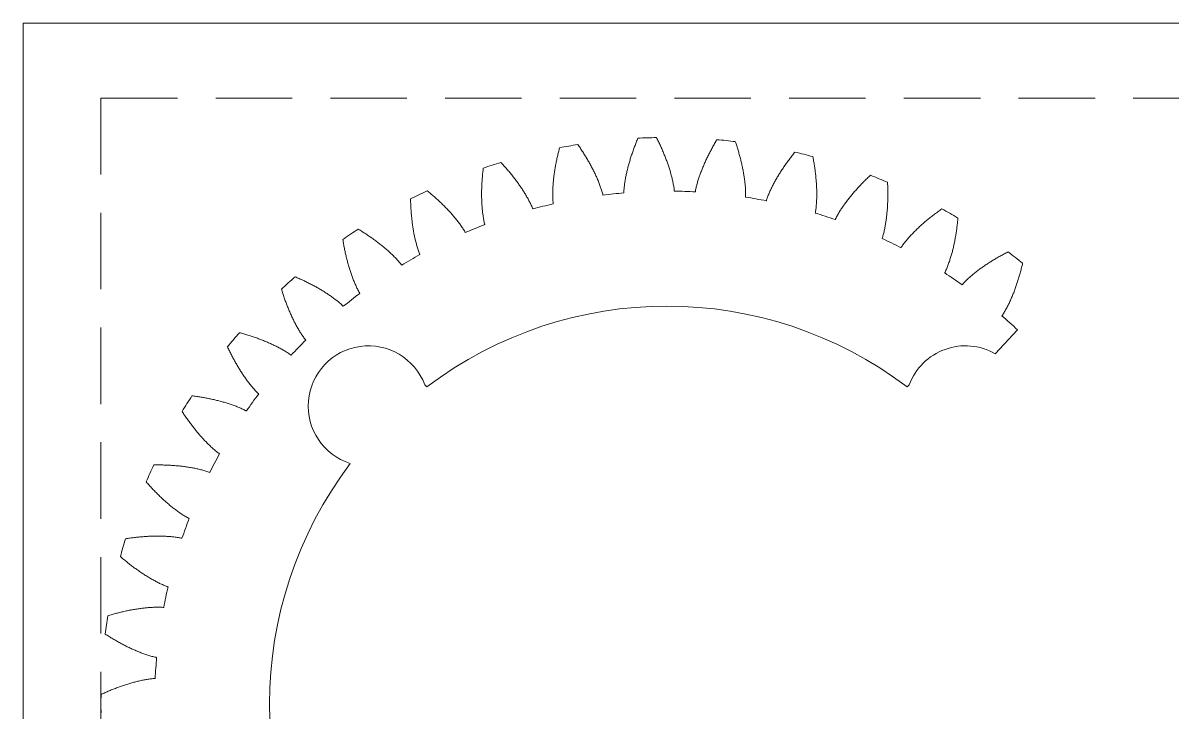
# Model space of a CAD drawing. Header units: millimetres. Extents: x 25 to 635, y 25 to 330.
# Drawn here: x 25.4 to 120.9, y 272.9 to 330.2 of the extents above; entities that cross this region are included whole.
import ezdxf

# ---------------------------------------------------------------- set-up
doc = ezdxf.new("R2010")
doc.units = ezdxf.units.MM
doc.header["$MEASUREMENT"] = 0
doc.linetypes.add('HIDDEN', pattern=[0.375, 0.25, -0.125])
for name, color, linetype, lineweight in [('Bounding Box', 7, 'Continuous', 0), ('Safe Area', 7, 'HIDDEN', 0), ('Single Set', 7, 'Continuous', 0)]:
    doc.layers.add(name, color=color, linetype=linetype, lineweight=lineweight)

msp = doc.modelspace()

# ---------------------------------------------------------------- linework, layer by layer
at = {"layer": 'Bounding Box'}
msp.add_lwpolyline([(25.4, 25.4), (635, 25.4), (635, 330.2), (25.4, 330.2)], close=True, dxfattribs=at)
at = {"layer": 'Safe Area', "ltscale": 25.4}
msp.add_lwpolyline([(628.775, 31.875), (628.775, 323.975), (31.875, 323.975), (31.875, 31.875)], close=True, dxfattribs=at)
at = {"layer": 'Single Set', "color": 1}
for p, q in [((106.134, 302.755), (107.988, 304.73)), ((58.76, 300.178), (58.94, 299.998)), ((98.81, 299.998), (98.99, 300.178)), ((52.576, 293.634), (52.568, 293.643))]:
    msp.add_line(p, q, dxfattribs=at)
for centre, radius, start, end in [((78.875, 273.7), 47, 99.0628, 100.9372), ((78.875, 273.7), 47, 91.0628, 92.9372), ((78.875, 273.7), 47, 83.0628, 84.9372), ((78.875, 273.7), 47, 75.0628, 76.9372), ((78.875, 273.7), 47, 107.0628, 108.9372), ((78.875, 273.7), 47, 67.0628, 68.9372), ((78.875, 273.7), 47, 115.0628, 116.9372), ((78.875, 273.7), 42.549, 94.82626, 97.17374), ((78.875, 273.7), 42.549, 86.82626, 89.17374), ((78.875, 273.7), 42.549, 102.82626, 105.17374), ((78.875, 273.7), 42.549, 78.82626, 81.17374), ((78.875, 273.7), 42.549, 70.82626, 73.17374), ((78.875, 273.7), 47, 59.0628, 60.9372), ((78.875, 273.7), 42.549, 110.82626, 113.17374), ((78.875, 273.7), 47, 123.0628, 124.9372), ((78.875, 273.7), 42.549, 62.82626, 65.17374), ((78.875, 273.7), 42.549, 118.82626, 121.17374), ((78.875, 273.7), 47, 51.0628, 52.9372), ((78.875, 273.7), 42.549, 54.82626, 57.17374), ((78.875, 273.7), 47, 131.0628, 132.9372), ((78.875, 273.7), 42.549, 126.82626, 129.17374), ((78.875, 273.7), 33, 52.83748, 127.16252), ((78.875, 273.7), 42.549, 46.82626, 49.17374), ((78.875, 273.7), 47, 139.0628, 140.9372), ((78.875, 273.7), 42.549, 134.82626, 137.17374), ((54.085, 298.407), 5, 20.74948, 252.34688), ((103.665, 298.407), 5, 60.40808, 159.25052), ((78.875, 273.7), 47, 147.0628, 148.9372), ((78.875, 273.7), 42.549, 142.82626, 145.17374), ((78.875, 273.7), 42.549, 150.82626, 153.17374), ((78.875, 273.7), 47, 155.0628, 156.9372), ((78.875, 273.7), 33, 142.83748, 217.16252), ((78.875, 273.7), 42.549, 158.82626, 161.17374), ((78.875, 273.7), 47, 163.0628, 164.9372), ((78.875, 273.7), 42.549, 166.82626, 169.17374), ((78.875, 273.7), 47, 171.0628, 172.9372), ((78.875, 273.7), 42.549, 174.82626, 177.17374), ((78.875, 273.7), 47, 179.0628, 180.9372)]:
    msp.add_arc(centre, radius, start, end, dxfattribs=at)
for points, knots in [([(73.562, 315.916), (73.556, 315.94), (73.525, 316.075), (73.452, 316.317), (73.343, 316.643), (73.22, 316.966), (73.086, 317.288), (72.941, 317.608), (72.787, 317.927), (72.623, 318.244), (72.451, 318.56), (72.271, 318.874), (72.082, 319.187), (71.886, 319.498), (71.683, 319.807), (71.542, 320.011), (71.472, 320.113)], [0, 0, 0, 0, 0.0074086, 0.041477, 0.0758152, 0.110422, 0.1452973, 0.180441, 0.2158529, 0.251533, 0.2874812, 0.3236977, 0.3601823, 0.3969351, 0.433956, 0.471245, 0.471245, 0.471245, 0.471245]), ([(76.467, 320.638), (76.419, 320.523), (76.323, 320.295), (76.189, 319.95), (76.062, 319.605), (75.943, 319.26), (75.832, 318.915), (75.729, 318.571), (75.635, 318.227), (75.55, 317.883), (75.475, 317.539), (75.411, 317.196), (75.358, 316.854), (75.319, 316.513), (75.298, 316.261), (75.296, 316.123), (75.295, 316.098)], [0, 0, 0, 0, 0.037289, 0.0743099, 0.1110627, 0.1475473, 0.1837637, 0.219712, 0.2553921, 0.290804, 0.3259477, 0.360823, 0.3954298, 0.4297679, 0.4638364, 0.471245, 0.471245, 0.471245, 0.471245]), ([(79.489, 316.245), (79.486, 316.269), (79.474, 316.407), (79.436, 316.657), (79.373, 316.995), (79.296, 317.332), (79.208, 317.67), (79.109, 318.007), (79.001, 318.344), (78.883, 318.681), (78.757, 319.018), (78.622, 319.354), (78.479, 319.689), (78.328, 320.025), (78.17, 320.359), (78.059, 320.581), (78.003, 320.692)], [0, 0, 0, 0, 0.0074086, 0.041477, 0.0758152, 0.110422, 0.1452973, 0.180441, 0.2158529, 0.251533, 0.2874812, 0.3236977, 0.3601823, 0.3969351, 0.433956, 0.471245, 0.471245, 0.471245, 0.471245]), ([(83.023, 320.517), (82.959, 320.41), (82.833, 320.196), (82.652, 319.874), (82.478, 319.55), (82.312, 319.225), (82.154, 318.899), (82.004, 318.572), (81.864, 318.244), (81.732, 317.915), (81.61, 317.586), (81.498, 317.255), (81.398, 316.924), (81.312, 316.592), (81.256, 316.345), (81.235, 316.208), (81.231, 316.184)], [0, 0, 0, 0, 0.037289, 0.0743099, 0.1110627, 0.1475473, 0.1837637, 0.219712, 0.2553921, 0.290804, 0.3259477, 0.360823, 0.3954298, 0.4297679, 0.4638364, 0.471245, 0.471245, 0.471245, 0.471245]), ([(85.404, 315.745), (85.405, 315.77), (85.412, 315.908), (85.409, 316.161), (85.394, 316.504), (85.365, 316.849), (85.324, 317.195), (85.274, 317.543), (85.213, 317.892), (85.143, 318.242), (85.065, 318.593), (84.978, 318.945), (84.883, 319.297), (84.781, 319.65), (84.671, 320.003), (84.591, 320.238), (84.552, 320.356)], [0, 0, 0, 0, 0.0074086, 0.041477, 0.0758152, 0.110422, 0.1452973, 0.180441, 0.2158529, 0.251533, 0.2874812, 0.3236977, 0.3601823, 0.3969351, 0.433956, 0.471245, 0.471245, 0.471245, 0.471245]), ([(69.958, 319.846), (69.926, 319.726), (69.864, 319.486), (69.778, 319.126), (69.7, 318.767), (69.63, 318.409), (69.568, 318.052), (69.515, 317.696), (69.47, 317.342), (69.434, 316.99), (69.407, 316.64), (69.391, 316.291), (69.386, 315.945), (69.395, 315.602), (69.41, 315.349), (69.426, 315.212), (69.429, 315.187)], [0, 0, 0, 0, 0.037289, 0.0743099, 0.1110627, 0.1475473, 0.1837637, 0.219712, 0.2553921, 0.290804, 0.3259477, 0.360823, 0.3954298, 0.4297679, 0.4638364, 0.471245, 0.471245, 0.471245, 0.471245]), ([(89.498, 319.484), (89.42, 319.387), (89.266, 319.193), (89.041, 318.899), (88.824, 318.602), (88.614, 318.303), (88.413, 318.003), (88.219, 317.7), (88.034, 317.395), (87.858, 317.088), (87.691, 316.778), (87.535, 316.466), (87.389, 316.152), (87.257, 315.835), (87.168, 315.598), (87.128, 315.466), (87.12, 315.443)], [0, 0, 0, 0, 0.037289, 0.0743099, 0.1110627, 0.1475473, 0.1837637, 0.219712, 0.2553921, 0.290804, 0.3259477, 0.360823, 0.3954298, 0.4297679, 0.4638364, 0.471245, 0.471245, 0.471245, 0.471245]), ([(91.192, 314.427), (91.196, 314.452), (91.223, 314.587), (91.255, 314.838), (91.288, 315.18), (91.307, 315.526), (91.315, 315.874), (91.313, 316.226), (91.302, 316.58), (91.281, 316.936), (91.253, 317.295), (91.216, 317.655), (91.171, 318.017), (91.118, 318.381), (91.058, 318.746), (91.013, 318.99), (90.99, 319.112)], [0, 0, 0, 0, 0.0074086, 0.041477, 0.0758152, 0.110422, 0.1452973, 0.180441, 0.2158529, 0.251533, 0.2874812, 0.3236977, 0.3601823, 0.3969351, 0.433956, 0.471245, 0.471245, 0.471245, 0.471245]), ([(63.622, 318.156), (63.608, 318.033), (63.579, 317.787), (63.545, 317.418), (63.518, 317.051), (63.498, 316.687), (63.486, 316.325), (63.483, 315.965), (63.487, 315.609), (63.501, 315.255), (63.523, 314.904), (63.556, 314.557), (63.599, 314.213), (63.655, 313.875), (63.705, 313.626), (63.741, 313.493), (63.747, 313.469)], [0, 0, 0, 0, 0.037289, 0.0743099, 0.1110627, 0.1475473, 0.1837637, 0.219712, 0.2553921, 0.290804, 0.3259477, 0.360823, 0.3954298, 0.4297679, 0.4638364, 0.471245, 0.471245, 0.471245, 0.471245]), ([(67.738, 314.766), (67.729, 314.789), (67.679, 314.918), (67.574, 315.148), (67.42, 315.455), (67.253, 315.758), (67.076, 316.058), (66.888, 316.355), (66.691, 316.649), (66.485, 316.941), (66.27, 317.229), (66.048, 317.515), (65.818, 317.799), (65.581, 318.079), (65.336, 318.357), (65.168, 318.54), (65.084, 318.631)], [0, 0, 0, 0, 0.0074086, 0.041477, 0.0758152, 0.110422, 0.1452973, 0.180441, 0.2158529, 0.251533, 0.2874812, 0.3236977, 0.3601823, 0.3969351, 0.433956, 0.471245, 0.471245, 0.471245, 0.471245]), ([(95.766, 317.56), (95.676, 317.474), (95.496, 317.304), (95.233, 317.044), (94.976, 316.78), (94.727, 316.514), (94.486, 316.244), (94.252, 315.971), (94.026, 315.695), (93.809, 315.415), (93.6, 315.132), (93.402, 314.845), (93.214, 314.554), (93.04, 314.258), (92.919, 314.036), (92.86, 313.911), (92.85, 313.889)], [0, 0, 0, 0, 0.037289, 0.0743099, 0.1110627, 0.1475473, 0.1837637, 0.219712, 0.2553921, 0.290804, 0.3259477, 0.360823, 0.3954298, 0.4297679, 0.4638364, 0.471245, 0.471245, 0.471245, 0.471245]), ([(62.131, 312.816), (62.119, 312.838), (62.052, 312.959), (61.915, 313.171), (61.721, 313.454), (61.513, 313.731), (61.295, 314.004), (61.068, 314.272), (60.832, 314.536), (60.587, 314.796), (60.335, 315.052), (60.075, 315.304), (59.808, 315.552), (59.534, 315.797), (59.253, 316.039), (59.061, 316.196), (58.965, 316.275)], [0, 0, 0, 0, 0.0074086, 0.041477, 0.0758152, 0.110422, 0.1452973, 0.180441, 0.2158529, 0.251533, 0.2874812, 0.3236977, 0.3601823, 0.3969351, 0.433956, 0.471245, 0.471245, 0.471245, 0.471245]), ([(96.74, 312.317), (96.748, 312.34), (96.793, 312.471), (96.86, 312.715), (96.94, 313.049), (97.007, 313.389), (97.063, 313.733), (97.111, 314.081), (97.149, 314.433), (97.178, 314.789), (97.199, 315.148), (97.213, 315.51), (97.219, 315.874), (97.217, 316.242), (97.209, 316.612), (97.198, 316.86), (97.192, 316.984)], [0, 0, 0, 0, 0.0074086, 0.041477, 0.0758152, 0.110422, 0.1452973, 0.180441, 0.2158529, 0.251533, 0.2874812, 0.3236977, 0.3601823, 0.3969351, 0.433956, 0.471245, 0.471245, 0.471245, 0.471245]), ([(57.583, 315.601), (57.586, 315.476), (57.592, 315.229), (57.61, 314.859), (57.634, 314.492), (57.665, 314.129), (57.704, 313.768), (57.75, 313.412), (57.805, 313.059), (57.867, 312.711), (57.938, 312.366), (58.019, 312.027), (58.109, 311.693), (58.212, 311.365), (58.296, 311.127), (58.35, 310.999), (58.36, 310.977)], [0, 0, 0, 0, 0.037289, 0.0743099, 0.1110627, 0.1475473, 0.1837637, 0.219712, 0.2553921, 0.290804, 0.3259477, 0.360823, 0.3954298, 0.4297679, 0.4638364, 0.471245, 0.471245, 0.471245, 0.471245]), ([(101.706, 314.782), (101.605, 314.71), (101.403, 314.567), (101.106, 314.345), (100.815, 314.12), (100.531, 313.891), (100.255, 313.658), (99.985, 313.42), (99.723, 313.178), (99.469, 312.931), (99.223, 312.679), (98.987, 312.423), (98.761, 312.161), (98.547, 311.892), (98.396, 311.689), (98.32, 311.573), (98.307, 311.553)], [0, 0, 0, 0, 0.037289, 0.0743099, 0.1110627, 0.1475473, 0.1837637, 0.219712, 0.2553921, 0.290804, 0.3259477, 0.360823, 0.3954298, 0.4297679, 0.4638364, 0.471245, 0.471245, 0.471245, 0.471245]), ([(101.941, 309.455), (101.952, 309.477), (102.015, 309.6), (102.115, 309.832), (102.24, 310.152), (102.354, 310.479), (102.458, 310.812), (102.553, 311.15), (102.64, 311.494), (102.718, 311.842), (102.79, 312.194), (102.853, 312.551), (102.91, 312.911), (102.96, 313.275), (103.003, 313.643), (103.026, 313.89), (103.038, 314.013)], [0, 0, 0, 0, 0.0074086, 0.041477, 0.0758152, 0.110422, 0.1452973, 0.180441, 0.2158529, 0.251533, 0.2874812, 0.3236977, 0.3601823, 0.3969351, 0.433956, 0.471245, 0.471245, 0.471245, 0.471245]), ([(56.85, 310.105), (56.835, 310.125), (56.752, 310.235), (56.587, 310.427), (56.355, 310.68), (56.111, 310.925), (55.857, 311.165), (55.595, 311.399), (55.324, 311.627), (55.046, 311.85), (54.76, 312.069), (54.468, 312.282), (54.169, 312.491), (53.863, 312.696), (53.551, 312.896), (53.34, 313.025), (53.234, 313.089)], [0, 0, 0, 0, 0.0074086, 0.041477, 0.0758152, 0.110422, 0.1452973, 0.180441, 0.2158529, 0.251533, 0.2874812, 0.3236977, 0.3601823, 0.3969351, 0.433956, 0.471245, 0.471245, 0.471245, 0.471245]), ([(51.959, 312.23), (51.979, 312.107), (52.02, 311.863), (52.088, 311.499), (52.163, 311.139), (52.245, 310.783), (52.333, 310.432), (52.429, 310.085), (52.532, 309.744), (52.642, 309.407), (52.761, 309.076), (52.888, 308.752), (53.024, 308.433), (53.171, 308.123), (53.288, 307.898), (53.359, 307.78), (53.371, 307.759)], [0, 0, 0, 0, 0.037289, 0.0743099, 0.1110627, 0.1475473, 0.1837637, 0.219712, 0.2553921, 0.290804, 0.3259477, 0.360823, 0.3954298, 0.4297679, 0.4638364, 0.471245, 0.471245, 0.471245, 0.471245]), ([(107.201, 311.205), (107.091, 311.148), (106.871, 311.034), (106.546, 310.856), (106.227, 310.673), (105.914, 310.486), (105.608, 310.293), (105.307, 310.095), (105.014, 309.892), (104.728, 309.683), (104.45, 309.468), (104.181, 309.247), (103.92, 309.019), (103.671, 308.783), (103.493, 308.603), (103.402, 308.499), (103.386, 308.48)], [0, 0, 0, 0, 0.037289, 0.0743099, 0.1110627, 0.1475473, 0.1837637, 0.219712, 0.2553921, 0.290804, 0.3259477, 0.360823, 0.3954298, 0.4297679, 0.4638364, 0.471245, 0.471245, 0.471245, 0.471245]), ([(106.692, 305.897), (106.706, 305.917), (106.786, 306.03), (106.917, 306.246), (107.086, 306.545), (107.244, 306.853), (107.393, 307.169), (107.535, 307.49), (107.668, 307.818), (107.795, 308.152), (107.914, 308.491), (108.027, 308.835), (108.133, 309.184), (108.233, 309.538), (108.327, 309.896), (108.384, 310.137), (108.413, 310.258)], [0, 0, 0, 0, 0.0074086, 0.041477, 0.0758152, 0.110422, 0.1452973, 0.180441, 0.2158529, 0.251533, 0.2874812, 0.3236977, 0.3601823, 0.3969351, 0.433956, 0.471245, 0.471245, 0.471245, 0.471245]), ([(51.998, 306.685), (51.98, 306.703), (51.882, 306.801), (51.693, 306.968), (51.427, 307.186), (51.151, 307.395), (50.867, 307.597), (50.575, 307.792), (50.275, 307.98), (49.968, 308.163), (49.655, 308.339), (49.336, 308.51), (49.01, 308.675), (48.679, 308.835), (48.343, 308.99), (48.115, 309.088), (48.001, 309.137)], [0, 0, 0, 0, 0.0074086, 0.041477, 0.0758152, 0.110422, 0.1452973, 0.180441, 0.2158529, 0.251533, 0.2874812, 0.3236977, 0.3601823, 0.3969351, 0.433956, 0.471245, 0.471245, 0.471245, 0.471245]), ([(46.859, 308.109), (46.896, 307.99), (46.97, 307.754), (47.089, 307.403), (47.213, 307.057), (47.343, 306.716), (47.48, 306.381), (47.622, 306.051), (47.772, 305.727), (47.928, 305.409), (48.091, 305.098), (48.262, 304.794), (48.442, 304.497), (48.631, 304.211), (48.777, 304.005), (48.864, 303.897), (48.88, 303.878)], [0, 0, 0, 0, 0.037289, 0.0743099, 0.1110627, 0.1475473, 0.1837637, 0.219712, 0.2553921, 0.290804, 0.3259477, 0.360823, 0.3954298, 0.4297679, 0.4638364, 0.471245, 0.471245, 0.471245, 0.471245]), ([(47.669, 302.624), (47.649, 302.639), (47.538, 302.722), (47.327, 302.861), (47.034, 303.04), (46.732, 303.209), (46.422, 303.369), (46.105, 303.521), (45.782, 303.666), (45.453, 303.804), (45.118, 303.936), (44.778, 304.06), (44.433, 304.179), (44.083, 304.291), (43.729, 304.397), (43.49, 304.463), (43.37, 304.496)], [0, 0, 0, 0, 0.0074086, 0.041477, 0.0758152, 0.110422, 0.1452973, 0.180441, 0.2158529, 0.251533, 0.2874812, 0.3236977, 0.3601823, 0.3969351, 0.433956, 0.471245, 0.471245, 0.471245, 0.471245]), ([(42.382, 303.318), (42.435, 303.206), (42.541, 302.982), (42.707, 302.651), (42.879, 302.326), (43.055, 302.007), (43.237, 301.693), (43.424, 301.386), (43.617, 301.086), (43.816, 300.793), (44.021, 300.508), (44.233, 300.231), (44.452, 299.962), (44.679, 299.705), (44.852, 299.521), (44.953, 299.426), (44.972, 299.41)], [0, 0, 0, 0, 0.037289, 0.0743099, 0.1110627, 0.1475473, 0.1837637, 0.219712, 0.2553921, 0.290804, 0.3259477, 0.360823, 0.3954298, 0.4297679, 0.4638364, 0.471245, 0.471245, 0.471245, 0.471245]), ([(43.947, 297.999), (43.925, 298.011), (43.804, 298.078), (43.576, 298.186), (43.261, 298.323), (42.938, 298.448), (42.609, 298.564), (42.274, 298.67), (41.934, 298.769), (41.589, 298.86), (41.239, 298.943), (40.885, 299.019), (40.527, 299.089), (40.164, 299.151), (39.798, 299.207), (39.553, 299.239), (39.429, 299.255)], [0, 0, 0, 0, 0.0074086, 0.041477, 0.0758152, 0.110422, 0.1452973, 0.180441, 0.2158529, 0.251533, 0.2874812, 0.3236977, 0.3601823, 0.3969351, 0.433956, 0.471245, 0.471245, 0.471245, 0.471245]), ([(38.615, 297.951), (38.683, 297.847), (38.819, 297.64), (39.03, 297.336), (39.245, 297.038), (39.464, 296.746), (39.688, 296.461), (39.916, 296.183), (40.149, 295.913), (40.387, 295.65), (40.629, 295.396), (40.878, 295.151), (41.132, 294.916), (41.392, 294.693), (41.59, 294.534), (41.703, 294.455), (41.723, 294.441)], [0, 0, 0, 0, 0.037289, 0.0743099, 0.1110627, 0.1475473, 0.1837637, 0.219712, 0.2553921, 0.290804, 0.3259477, 0.360823, 0.3954298, 0.4297679, 0.4638364, 0.471245, 0.471245, 0.471245, 0.471245]), ([(40.905, 292.902), (40.882, 292.911), (40.753, 292.96), (40.511, 293.035), (40.18, 293.127), (39.843, 293.206), (39.501, 293.274), (39.155, 293.334), (38.804, 293.384), (38.45, 293.426), (38.092, 293.46), (37.731, 293.486), (37.366, 293.505), (36.999, 293.516), (36.629, 293.52), (36.381, 293.518), (36.257, 293.516)], [0, 0, 0, 0, 0.0074086, 0.041477, 0.0758152, 0.110422, 0.1452973, 0.180441, 0.2158529, 0.251533, 0.2874812, 0.3236977, 0.3601823, 0.3969351, 0.433956, 0.471245, 0.471245, 0.471245, 0.471245]), ([(35.631, 292.112), (35.714, 292.018), (35.877, 291.832), (36.128, 291.56), (36.383, 291.295), (36.64, 291.037), (36.901, 290.786), (37.166, 290.542), (37.434, 290.307), (37.706, 290.08), (37.982, 289.862), (38.262, 289.654), (38.546, 289.456), (38.836, 289.272), (39.053, 289.143), (39.176, 289.08), (39.198, 289.069)], [0, 0, 0, 0, 0.037289, 0.0743099, 0.1110627, 0.1475473, 0.1837637, 0.219712, 0.2553921, 0.290804, 0.3259477, 0.360823, 0.3954298, 0.4297679, 0.4638364, 0.471245, 0.471245, 0.471245, 0.471245]), ([(38.602, 287.431), (38.578, 287.436), (38.443, 287.467), (38.194, 287.508), (37.853, 287.553), (37.508, 287.584), (37.16, 287.604), (36.809, 287.615), (36.455, 287.616), (36.098, 287.608), (35.739, 287.592), (35.377, 287.567), (35.014, 287.535), (34.649, 287.495), (34.281, 287.448), (34.037, 287.411), (33.914, 287.392)], [0, 0, 0, 0, 0.0074086, 0.041477, 0.0758152, 0.110422, 0.1452973, 0.180441, 0.2158529, 0.251533, 0.2874812, 0.3236977, 0.3601823, 0.3969351, 0.433956, 0.471245, 0.471245, 0.471245, 0.471245]), ([(33.49, 285.914), (33.584, 285.833), (33.772, 285.672), (34.059, 285.437), (34.347, 285.21), (34.639, 284.99), (34.932, 284.778), (35.228, 284.574), (35.526, 284.378), (35.827, 284.191), (36.131, 284.014), (36.437, 283.847), (36.746, 283.69), (37.058, 283.548), (37.291, 283.45), (37.422, 283.405), (37.446, 283.397)], [0, 0, 0, 0, 0.037289, 0.0743099, 0.1110627, 0.1475473, 0.1837637, 0.219712, 0.2553921, 0.290804, 0.3259477, 0.360823, 0.3954298, 0.4297679, 0.4638364, 0.471245, 0.471245, 0.471245, 0.471245]), ([(37.083, 281.692), (37.059, 281.694), (36.921, 281.706), (36.668, 281.712), (36.325, 281.709), (35.979, 281.691), (35.631, 281.663), (35.282, 281.625), (34.931, 281.576), (34.579, 281.519), (34.225, 281.453), (33.871, 281.378), (33.515, 281.296), (33.159, 281.206), (32.802, 281.108), (32.565, 281.037), (32.446, 281.001)], [0, 0, 0, 0, 0.0074086, 0.041477, 0.0758152, 0.110422, 0.1452973, 0.180441, 0.2158529, 0.251533, 0.2874812, 0.3236977, 0.3601823, 0.3969351, 0.433956, 0.471245, 0.471245, 0.471245, 0.471245]), ([(32.232, 279.479), (32.336, 279.412), (32.545, 279.278), (32.861, 279.086), (33.179, 278.901), (33.498, 278.724), (33.818, 278.554), (34.139, 278.393), (34.462, 278.241), (34.786, 278.098), (35.111, 277.965), (35.438, 277.842), (35.765, 277.73), (36.094, 277.632), (36.339, 277.568), (36.475, 277.542), (36.499, 277.537)], [0, 0, 0, 0, 0.037289, 0.0743099, 0.1110627, 0.1475473, 0.1837637, 0.219712, 0.2553921, 0.290804, 0.3259477, 0.360823, 0.3954298, 0.4297679, 0.4638364, 0.471245, 0.471245, 0.471245, 0.471245]), ([(36.378, 275.798), (36.353, 275.797), (36.215, 275.789), (35.964, 275.76), (35.624, 275.709), (35.284, 275.644), (34.944, 275.567), (34.603, 275.481), (34.262, 275.384), (33.922, 275.278), (33.581, 275.163), (33.24, 275.04), (32.9, 274.909), (32.559, 274.77), (32.219, 274.624), (31.994, 274.52), (31.881, 274.469)], [0, 0, 0, 0, 0.0074086, 0.041477, 0.0758152, 0.110422, 0.1452973, 0.180441, 0.2158529, 0.251533, 0.2874812, 0.3236977, 0.3601823, 0.3969351, 0.433956, 0.471245, 0.471245, 0.471245, 0.471245])]:
    msp.add_open_spline(points, degree=3, knots=knots, dxfattribs=at)

doc.saveas('drawing.dxf')
